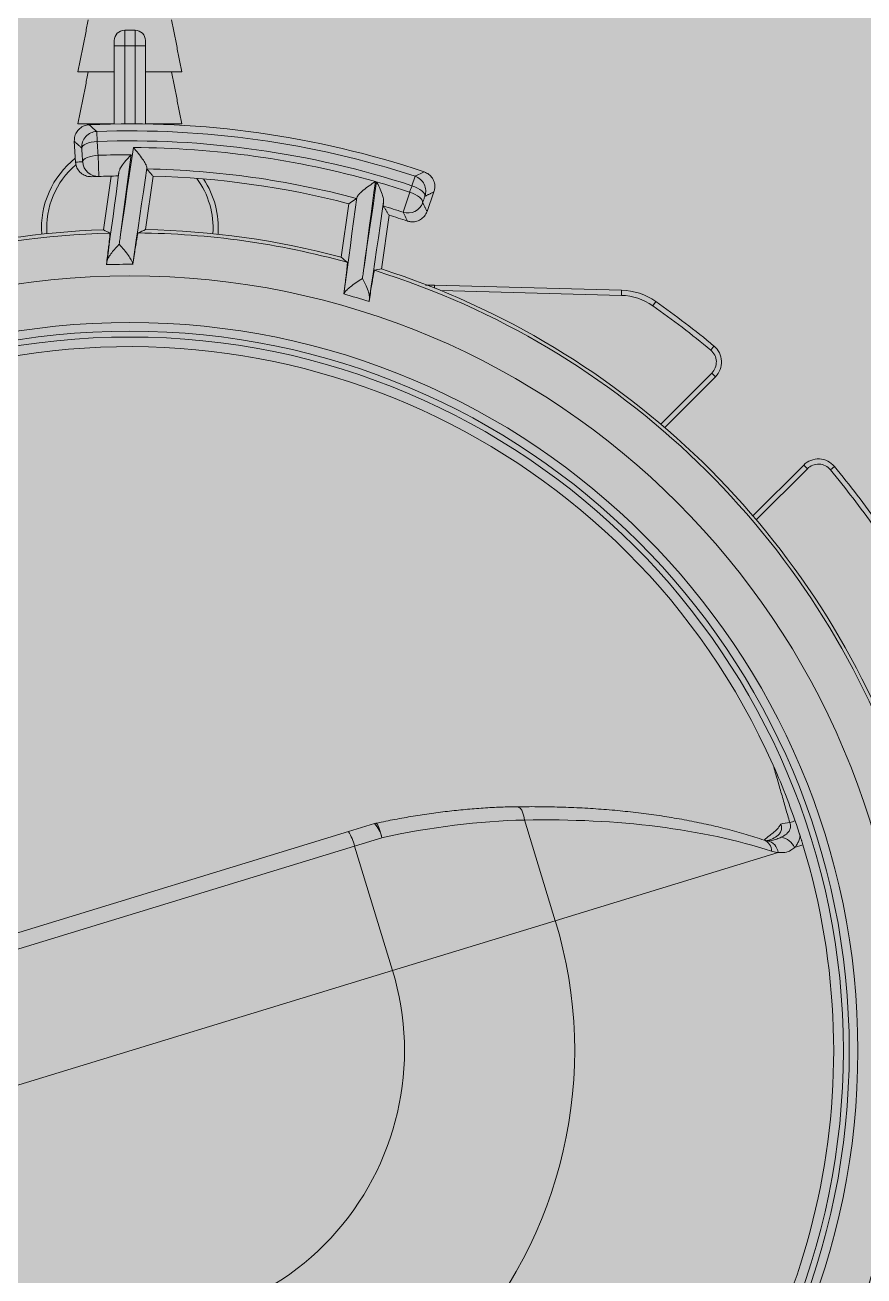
# Model space of a CAD drawing. Header units: millimetres. Extents: x -225363 to 347188, y -782467 to 813415.
# Drawn here: x 28168.6 to 28253.3, y 12948.7 to 13075 of the extents above; entities that cross this region are included whole.
import ezdxf

# ---------------------------------------------------------------- set-up
doc = ezdxf.new("R2010")
doc.units = ezdxf.units.MM
doc.layers.add('Xref SCN', color=8, linetype='Continuous', lineweight=0)
pattern_1 = [(197, (-1424125.8, -442865.07), (-126.479246, -237.872866), [95.25, -285.75]), (287, (-1424185.26, -442833.45), (237.872866, -126.479246), [95.25, -285.75])]

# ---------------------------------------------------------------- blocks, each defined once
blk = doc.blocks.new('Xref SCN')
at = {"layer": 'Xref SCN', "ltscale": 3}
h = blk.add_hatch(dxfattribs=at)
h.set_pattern_fill('CROSS', color=256, scale=30, angle=197)
h.set_pattern_definition(pattern_1)
edge = h.paths.add_edge_path()
edge.add_arc((2267.43, -6082.96), 1150, 110.6378, 180.38556)
edge.add_line((1117.46, -6090.69), (1124.35, -7115.46))
edge.add_arc((2274.33, -7107.72), 1150, 180.38556, 270.38556)
edge.add_line((2282.07, -8257.69), (21549.9, -8127.55))
edge.add_arc((21542.16, -6977.57), 1150, 270.38535, 360.44018)
edge.add_line((22692.14, -6968.74), (22692.17, -2095.91))
edge.add_arc((21542.2, -2104.75), 1150, 0.44039, 90.38556)
edge.add_line((21534.46, -954.77), (6081.87, -1059.02))
edge.add_arc((6089.61, -2209), 1150, 90.38541, 160.13317)
edge.add_arc((-23.55, -0.08), 5350, 290.6378, 340.13331, ccw=False)
edge = h.paths.add_edge_path()
edge.add_arc((21542.2, 18280.17), 1150, 0.44034, 104.36987, ccw=False)
edge.add_line((22692.17, 18289.01), (22692.17, 2403.99))
edge.add_arc((21542.2, 2395.15), 1150, -89.61444, 0.44034, ccw=False)
edge.add_line((21549.94, 1245.18), (6067.06, 1140.93))
edge.add_arc((6059.32, 2290.9), 1150, 200.63777, 270.38553, ccw=False)
edge.add_arc((-23.55, -0.08), 5350, 20.6378, 28.59529)
edge.add_arc((5234.3, 2862.4), 636.56, 160.1438, 208.30764, ccw=False)
edge.add_arc((7788.19, 2340.32), 3237.89, 44.33072, 166.81967, ccw=False)
edge.add_arc((13743.19, 8157.79), 5087.07, 224.33072, 255.06492)
edge.add_arc((13751.05, 8258.78), 5186.7, 255.26847, 275.82448)
edge.add_arc((13743.19, 8157.79), 5087.07, 276.02803, 352.80401)
edge.add_arc((13366.13, 8136.44), 5458.92, 353.52217, 372.96168)
edge.add_arc((13743.19, 8157.79), 5087.07, 13.67983, 75.72665)
edge.add_arc((16202.13, 17226.12), 4310.08, 184.54285, 253.76877, ccw=False)
edge.add_arc((12055.19, 16895.67), 150, 104.4177, 184.1801, ccw=False)
edge.add_line((12017.84, 17040.95), (21256.8, 19394.19))
h = blk.add_hatch(dxfattribs=at)
h.set_pattern_fill('CROSS', color=256, scale=30, angle=197)
h.set_pattern_definition(pattern_1)
edge = h.paths.add_edge_path()
edge.add_line((10158.25, 16567.29), (1851.34, 14451.44))
edge.add_arc((2136.75, 13337.42), 1150, 104.36987, 180.38556)
edge.add_line((986.77, 13329.68), (1035.39, 6105.34))
edge.add_arc((2185.36, 6113.08), 1150, 180.38556, 250.13331)
edge.add_arc((-23.55, -0.08), 5350, 54.44102, 70.13331, ccw=False)
edge.add_arc((3168.42, 4685.79), 343.18, 256.3943, 333.3422)
edge.add_arc((7788.19, 2340.32), 4837.89, 44.33072, 153.06453, ccw=False)
edge.add_arc((13743.19, 8157.79), 3487.07, 224.33072, 435.87878)
edge.add_arc((16212.73, 17236.67), 5922.69, 187.715863, 254.13812, ccw=False)
edge.add_arc((10541.85, 16468.34), 200, 187.6327, 187.7159, ccw=False)
edge.add_arc((10194.95, 16421.85), 150, 7.6327, 104.1621)
edge = h.paths.add_edge_path()
edge.add_arc((-13757.86, 9268.23), 1150, 104.35993, 180.44034)
edge.add_line((-14907.83, 9259.39), (-14907.83, 2149.03))
edge.add_arc((-13757.86, 2157.87), 1150, 180.44034, 270.38556)
edge.add_line((-13750.13, 1007.9), (-6128.96, 1058.86))
edge.add_arc((-6136.7, 2208.82), 1149.99, 270.38591, 340.13367)
edge.add_arc((-23.55, -0.08), 5350, 110.63781, 160.13331, ccw=False)
edge.add_arc((-2314.54, 6082.8), 1150, 290.6378, 360.38556)
edge.add_line((-1164.56, 6090.54), (-1205.64, 12195.07))
edge.add_arc((-2355.62, 12187.33), 1150, 0.38556, 104.35993)
edge.add_line((-2640.83, 13301.4), (-14043.08, 10382.3))
edge = h.paths.add_edge_path()
edge.add_line((-13750.1, -8364.83), (-2217.81, -8287.97))
edge.add_arc((-2225.56, -7138.01), 1149.99, 270.3861, 360.3861)
edge.add_line((-1075.6, -7130.26), (-1082.49, -6105.5))
edge.add_arc((-2232.47, -6113.24), 1150, 0.38556, 70.13331)
edge.add_arc((-23.55, -0.08), 5350, 200.6378, 250.13331, ccw=False)
edge.add_arc((-6106.43, -2291.06), 1150, 20.6378, 90.38556)
edge.add_line((-6114.17, -1141.09), (-13765.59, -1192.05))
edge.add_arc((-13757.84, -2342.01), 1149.99, 90.38614, 180.44099)
edge.add_line((-14907.8, -2350.87), (-14907.83, -7223.7))
edge.add_arc((-13757.86, -7214.86), 1150, 180.44039, 270.38556)
edge.add_arc((-13747.77, -8714.82), 349.99, 90.3818, 90.3856, ccw=False)
blk = doc.blocks.new('23')
at = {"color": 8, "linetype": 'Continuous', "lineweight": 15}
for p, q in [((2951300.78, 1774263.54), (2951277.62, 1774339.3)), ((2951279.84, 1774339.73), (2951302.86, 1774264.43)), ((2951282.85, 1774258.06), (2951259.69, 1774333.81)), ((2951402.4, 1774303.96), (2951399.41, 1774303.77)), ((2951404.92, 1774298.19), (2951404.92, 1774303.44)), ((2951412.42, 1774298.19), (2951412.42, 1774303.44)), ((2951389.63, 1774299.75), (2951397.39, 1774298.66)), ((2951400.39, 1774300.53), (2951397.34, 1774300.42)), ((2951403.81, 1774300.72), (2951402.38, 1774300.67)), ((2951404.9, 1774298.19), (2951416.17, 1774298.19)), ((2951416.17, 1774298.19), (2951416.92, 1774298.19)), ((2951416.17, 1774298.19), (2951416.17, 1774296.69)), ((2951416.17, 1774296.69), (2951404.91, 1774296.69)), ((2951418.42, 1774296.69), (2951416.17, 1774296.69)), ((2951416.17, 1774295.19), (2951416.17, 1774296.69)), ((2951418.42, 1774296.69), (2951418.42, 1774295.19)), ((2951404.91, 1774295.19), (2951416.17, 1774295.19)), ((2951416.17, 1774295.19), (2951416.17, 1774293.69)), ((2951416.17, 1774295.19), (2951418.42, 1774295.19)), ((2951397.37, 1774292.6), (2951389.67, 1774293.69)), ((2951416.17, 1774293.69), (2951404.9, 1774293.69)), ((2951404.92, 1774288.44), (2951404.92, 1774293.69)), ((2951412.42, 1774288.44), (2951412.42, 1774293.69)), ((2951416.92, 1774293.69), (2951416.17, 1774293.69)), ((2951393.41, 1774264.38), (2951385.7, 1774265.46)), ((2951300.78, 1774263.54), (2951282.85, 1774258.06)), ((2951301.97, 1774259.62), (2951300.78, 1774263.54)), ((2951302.86, 1774264.43), (2951304.01, 1774260.65)), ((2951282.85, 1774258.06), (2951290.02, 1774234.58)), ((2951383.99, 1774259.65), (2951391.75, 1774258.56)), ((2951392.18, 1774256.53), (2951395.09, 1774255.58)), ((2951396, 1774255.25), (2951397.36, 1774254.81)), ((2951392.28, 1774253.08), (2951395.11, 1774252.08)), ((2951380.18, 1774225.05), (2951380.87, 1774251.08)), ((2951381.64, 1774252.01), (2951380.93, 1774225.03)), ((2951381.64, 1774252.01), (2951381.25, 1774252.02)), ((2951304.54, 1774239.02), (2951290.02, 1774234.58)), ((2951290.02, 1774234.58), (2951299.85, 1774202.45)), ((2951380.93, 1774225.03), (2951380.18, 1774225.05)), ((2951379.3, 1774220.1), (2951378.69, 1774220.53)), ((2951368.45, 1774211.48), (2951361.13, 1774218.8)), ((2951361.61, 1774219.38), (2951368.98, 1774212.01)), ((2951368.45, 1774211.48), (2951368.98, 1774212.01)), ((2951372.88, 1774211.69), (2951372.3, 1774212.17)), ((2951355.19, 1774198.22), (2951347.83, 1774205.59)), ((2951348.4, 1774206.08), (2951355.72, 1774198.75)), ((2951300.57, 1774200.07), (2951300.94, 1774198.86)), ((2951355.72, 1774198.75), (2951355.19, 1774198.22)), ((2951355.52, 1774194.32), (2951355.04, 1774194.9))]:
    blk.add_line(p, q, dxfattribs=at)
at = {"color": 8, "linetype": 'Continuous', "lineweight": 15, "flags": 128}
for points in [[(2951399.45, 1774302.75), (2951399.7, 1774302.76), (2951399.94, 1774302.78), (2951400.19, 1774302.8), (2951400.44, 1774302.81), (2951400.69, 1774302.83), (2951400.93, 1774302.85), (2951401.18, 1774302.86), (2951401.43, 1774302.88)], [(2951399.45, 1774302.75), (2951399.61, 1774302.71), (2951399.76, 1774302.58), (2951399.92, 1774302.38), (2951400.05, 1774302.1), (2951400.17, 1774301.77), (2951400.27, 1774301.38), (2951400.34, 1774300.97), (2951400.39, 1774300.53)], [(2951402.38, 1774300.67), (2951402.34, 1774301.1), (2951402.27, 1774301.52), (2951402.17, 1774301.9), (2951402.04, 1774302.24), (2951401.9, 1774302.51), (2951401.75, 1774302.72), (2951401.59, 1774302.84), (2951401.43, 1774302.88)], [(2951402.38, 1774300.67), (2951402.13, 1774300.65), (2951401.88, 1774300.63), (2951401.63, 1774300.61), (2951401.39, 1774300.6), (2951401.14, 1774300.58), (2951400.89, 1774300.56), (2951400.64, 1774300.55), (2951400.39, 1774300.53)], [(2951385.1, 1774299.24), (2951386.72, 1774299.02), (2951388.34, 1774298.81), (2951389.96, 1774298.59), (2951391.58, 1774298.37), (2951393.19, 1774298.16), (2951394.8, 1774297.94), (2951396.41, 1774297.72), (2951398.01, 1774297.51)], [(2951400.47, 1774295.74), (2951399.04, 1774295.93), (2951397.61, 1774296.12), (2951396.17, 1774296.31), (2951394.73, 1774296.51), (2951393.29, 1774296.7), (2951391.85, 1774296.89), (2951390.41, 1774297.09), (2951388.96, 1774297.28)], [(2951388.96, 1774297.28), (2951390.54, 1774297.05), (2951392.11, 1774296.82), (2951393.68, 1774296.59), (2951395.25, 1774296.36), (2951396.82, 1774296.13), (2951398.38, 1774295.9), (2951399.94, 1774295.67), (2951401.5, 1774295.44)], [(2951398.54, 1774293.48), (2951396.82, 1774293.74), (2951395.1, 1774293.99), (2951393.37, 1774294.24), (2951391.64, 1774294.5), (2951389.91, 1774294.75), (2951388.17, 1774295.01), (2951386.44, 1774295.26), (2951384.7, 1774295.52)], [(2951380.42, 1774265.08), (2951382.16, 1774264.84), (2951383.9, 1774264.61), (2951385.64, 1774264.37), (2951387.38, 1774264.14), (2951389.11, 1774263.91), (2951390.84, 1774263.68), (2951392.56, 1774263.44), (2951394.28, 1774263.21)], [(2951384.03, 1774262.2), (2951385.61, 1774261.97), (2951387.18, 1774261.74), (2951388.74, 1774261.51), (2951390.31, 1774261.28), (2951391.87, 1774261.05), (2951393.43, 1774260.82), (2951394.99, 1774260.59), (2951396.54, 1774260.37)], [(2951396.59, 1774260.52), (2951395.03, 1774260.73), (2951393.47, 1774260.94), (2951391.9, 1774261.15), (2951390.33, 1774261.36), (2951388.76, 1774261.57), (2951387.19, 1774261.78), (2951385.61, 1774261.99), (2951384.03, 1774262.2)], [(2951301.97, 1774259.62), (2951302.52, 1774259.75), (2951303.02, 1774259.9), (2951303.45, 1774260.05), (2951303.78, 1774260.2), (2951303.99, 1774260.34), (2951304.06, 1774260.45), (2951304.06, 1774260.47)], [(2951393.69, 1774259.34), (2951391.97, 1774259.59), (2951390.23, 1774259.85), (2951388.5, 1774260.1), (2951386.76, 1774260.36), (2951385.02, 1774260.61), (2951383.28, 1774260.87), (2951381.53, 1774261.13), (2951379.78, 1774261.38)], [(2951395.09, 1774255.58), (2951394.93, 1774255.18), (2951394.74, 1774254.79), (2951394.54, 1774254.45), (2951394.33, 1774254.16), (2951394.12, 1774253.94), (2951393.92, 1774253.78), (2951393.73, 1774253.71), (2951393.57, 1774253.71)], [(2951394.47, 1774253.38), (2951394.64, 1774253.38), (2951394.83, 1774253.45), (2951395.03, 1774253.61), (2951395.24, 1774253.83), (2951395.45, 1774254.12), (2951395.65, 1774254.46), (2951395.84, 1774254.84), (2951396, 1774255.25)], [(2951395.09, 1774255.58), (2951395.2, 1774255.54), (2951395.32, 1774255.5), (2951395.43, 1774255.46), (2951395.54, 1774255.42), (2951395.66, 1774255.38), (2951395.77, 1774255.33), (2951395.89, 1774255.29), (2951396, 1774255.25)], [(2951394.47, 1774253.38), (2951394.36, 1774253.43), (2951394.25, 1774253.47), (2951394.13, 1774253.51), (2951394.02, 1774253.55), (2951393.91, 1774253.59), (2951393.79, 1774253.63), (2951393.68, 1774253.67), (2951393.57, 1774253.71)], [(2951304.54, 1774239.02), (2951305.07, 1774239.1), (2951305.54, 1774239.24), (2951305.94, 1774239.43), (2951306.23, 1774239.67), (2951306.41, 1774239.93), (2951306.45, 1774240.16)]]:
    blk.add_lwpolyline(points, dxfattribs=at)
at = {"color": 8, "linetype": 'Continuous', "lineweight": 15}
for radius in [111.73, 105, 103.76, 102.91]:
    blk.add_circle((2951271.27, 1774295.94), radius, dxfattribs=at)
for centre, radius, start, end in [((2951271.27, 1774295.94), 101.51, 293.9292, 100.0708), ((2951271.27, 1774295.94), 101.51, 107, 287), ((2951271.27, 1774295.94), 117.93, 1.4027, 54.5973), ((2951271.27, 1774295.94), 118.43, 1.8456, 54.1544), ((2951271.27, 1774295.94), 64.16, 107, 287), ((2951271.27, 1774295.94), 39.61, 107, 287), ((2951389.92, 1774295.94), 12.75, 38.1186, 94.0921), ((2951389.92, 1774295.94), 12, 40.6066, 93.9738), ((2951271.13, 1774298.18), 128.4, 2.0371, 2.4961), ((2951271.27, 1774295.94), 126.15, 2.0371, 2.4958), ((2951399.58, 1774300.5), 2.25, 93.4953, 182.0329), ((2951271.27, 1774295.94), 133.65, 341.481, 2.519), ((2951401.57, 1774300.64), 2.25, 2.0864, 93.4789), ((2951271.27, 1774295.94), 131.2, 341.9347, 2.0653), ((2951271.27, 1774295.94), 126.15, 0.7647, 2.0371), ((2951271.27, 1774295.94), 132.64, 341.9347, 2.0653), ((2951271.27, 1774295.94), 129.2, 359.9113, 2.0371), ((2951271.27, 1774295.94), 113.4, 359.7887, 1.713), ((2951416.92, 1774296.69), 1.5, 0, 90), ((2951271.27, 1774295.94), 117.93, 344.5786, 359.4214), ((2951271.27, 1774295.94), 130.23, 344.2194, 359.7806), ((2951416.92, 1774295.19), 1.5, 270, 0), ((2951271.27, 1774295.94), 118.42, 345.0889, 358.9111), ((2951271.27, 1774295.94), 126.15, 345.514, 358.486), ((2951271.27, 1774295.94), 127.17, 345.1029, 358.8971), ((2951389.92, 1774295.94), 12.75, 265.9079, 303.5798), ((2951389.92, 1774295.94), 12.75, 265.9079, 303.5798), ((2951389.92, 1774295.94), 12, 266.0262, 306.4545), ((2951271.27, 1774295.94), 113.4, 342.287, 344.2113), ((2951299.69, 1774268.99), 5.55, 281.2501, 304.7607), ((2951301.46, 1774263.16), 3.58, 278.2261, 315.4599), ((2951301.86, 1774260), 2.25, 12.1051, 17), ((2951271.27, 1774295.94), 117.93, 289.4027, 342.5973), ((2951271.27, 1774295.94), 130.23, 341.9483, 344.1484), ((2951271.27, 1774295.94), 118.43, 289.4398, 342.1544), ((2951271.27, 1774295.94), 126.15, 341.5039, 342.7627), ((2951271.27, 1774295.94), 127.17, 341.9483, 343.3034), ((2951394.32, 1774255.83), 2.25, 161.9681, 250.4802), ((2951395.22, 1774255.51), 2.25, 250.5211, 341.9136), ((2951271.27, 1774295.94), 117.93, 217.4027, 270.5973), ((2951371.94, 1774225.27), 8.25, 324.9316, 358.5), ((2951371.94, 1774225.27), 9, 324.9316, 358.5), ((2951271.27, 1774295.94), 118.43, 217.8456, 270.5612), ((2951271.27, 1774295.94), 131.25, 320.3376, 324.9316), ((2951271.27, 1774295.94), 132, 320.3376, 324.9316), ((2951370.57, 1774213.6), 3, 225, 320.3376), ((2951370.57, 1774213.6), 2.25, 225, 320.3376), ((2951299.67, 1774204.34), 1.9, 275.4789, 349.4625), ((2951300.06, 1774205.08), 1.7, 269.607, 337.9971), ((2951299.47, 1774202.45), 2.62, 294.9171, 349.613), ((2951271.27, 1774295.94), 101.51, 287.9897, 293.9292), ((2950644.46, 1774096.46), 667.9, 8.98404, 9.09886), ((2951187.5, 1774166.4), 121.63, 16.0286, 16.4087), ((2951353.6, 1774196.63), 3, 309.6624, 45), ((2951353.6, 1774196.63), 2.25, 309.6624, 45), ((2951271.27, 1774295.94), 131.25, 305.0684, 309.6624), ((2951271.27, 1774295.94), 132, 305.0684, 309.6624)]:
    blk.add_arc(centre, radius, start, end, dxfattribs=at)
for centre, major_axis, ratio, start_param, end_param in [((2951281.31, 1774367.43), (20.1, 142.99), 0.866047, 4.337115, 4.344421), ((2951259.62, 1774213.06), (23.3, 165.76), 0.866047, 5.337383, 5.344642), ((2951282.91, 1774378.81), (23.3, 165.76), 0.866047, 4.080136, 4.087395), ((2951261.22, 1774224.45), (20.1, 142.99), 0.866047, 5.080357, 5.087663), ((2951272.49, 1774261.5), (-17.54, 57.38), 0.467882, 4.172118, 4.538004), ((2951247.78, 1774278.15), (-30.7, 100.41), 0.475694, 3.73958, 4.172118)]:
    blk.add_ellipse(centre, major_axis=major_axis, ratio=ratio, start_param=start_param, end_param=end_param, dxfattribs=at)
for points, knots in [([(2951397.3, 1774301.43), (2951397.31, 1774301.68), (2951397.34, 1774302.19), (2951397.7, 1774302.88), (2951398.24, 1774303.42), (2951398.85, 1774303.71), (2951399.25, 1774303.76), (2951399.41, 1774303.77)], [0, 0, 0, 0, 0.217154, 0.434309, 0.651448, 0.868556, 1, 1, 1, 1]), ([(2951402.4, 1774303.96), (2951402.66, 1774303.95), (2951403.16, 1774303.93), (2951403.86, 1774303.58), (2951404.4, 1774303.05), (2951404.72, 1774302.42), (2951404.77, 1774301.99), (2951404.79, 1774301.81)], [0, 0, 0, 0, 0.212401, 0.424803, 0.637169, 0.849518, 1, 1, 1, 1]), ([(2951404.79, 1774301.81), (2951404.76, 1774301.78), (2951404.64, 1774301.64), (2951404.31, 1774301.28), (2951404.01, 1774300.94), (2951403.81, 1774300.72)], [0, 0, 0, 0, 0.077365, 0.386827, 1, 1, 1, 1]), ([(2951384.61, 1774299.33), (2951384.7, 1774299.31), (2951384.81, 1774299.29), (2951385.04, 1774299.25), (2951385.1, 1774299.24)], [0, 0, 0, 0, 0.7163097, 1, 1, 1, 1]), ([(2951384.61, 1774299.33), (2951385.04, 1774299.27), (2951385.89, 1774299.16), (2951386.97, 1774299.03), (2951387.88, 1774298.92), (2951388.56, 1774298.85), (2951389, 1774298.81), (2951389.15, 1774298.81), (2951389.16, 1774298.82), (2951389.16, 1774298.82)], [0, 0, 0, 0, 0.1593881, 0.3233529, 0.4827564, 0.6468658, 0.8048104, 0.9673994, 1, 1, 1, 1]), ([(2951387.55, 1774297.48), (2951387.21, 1774297.81), (2951386.66, 1774298.33), (2951385.9, 1774298.89), (2951385.41, 1774299.16), (2951385.19, 1774299.22), (2951385.1, 1774299.24)], [0, 0, 0, 0, 0.437031, 0.694538, 0.883317, 1, 1, 1, 1]), ([(2951398.01, 1774297.51), (2951397.92, 1774297.52), (2951397.68, 1774297.56), (2951397.45, 1774297.6), (2951397.42, 1774297.62), (2951397.4, 1774297.62)], [0, 0, 0, 0, 0.239337, 0.690813, 1, 1, 1, 1]), ([(2951384.7, 1774295.52), (2951384.77, 1774295.53), (2951384.92, 1774295.55), (2951385.36, 1774295.77), (2951385.98, 1774296.17), (2951386.77, 1774296.77), (2951387.29, 1774297.24), (2951387.55, 1774297.48)], [0, 0, 0, 0, 0.147538, 0.294572, 0.489584, 0.743705, 1, 1, 1, 1]), ([(2951388.96, 1774297.28), (2951388.77, 1774297.31), (2951388.31, 1774297.37), (2951387.84, 1774297.44), (2951387.55, 1774297.48)], [0, 0, 0, 0, 0.39905, 1, 1, 1, 1]), ([(2951398.01, 1774297.51), (2951398.14, 1774297.47), (2951398.45, 1774297.38), (2951399.09, 1774296.97), (2951399.79, 1774296.4), (2951400.26, 1774295.95), (2951400.47, 1774295.74), (2951400.47, 1774295.74)], [0, 0, 0, 0, 0.170081, 0.392299, 0.721342, 0.996397, 1, 1, 1, 1]), ([(2951389.19, 1774294.75), (2951389.17, 1774294.76), (2951389.11, 1774294.78), (2951388.71, 1774294.87), (2951388.08, 1774294.98), (2951387.24, 1774295.12), (2951386.19, 1774295.29), (2951385.3, 1774295.42), (2951384.76, 1774295.5), (2951384.66, 1774295.52)], [0, 0, 0, 0, 0.158148, 0.320902, 0.479044, 0.641731, 0.800649, 0.964099, 1, 1, 1, 1]), ([(2951401.5, 1774295.44), (2951401.49, 1774295.44), (2951401.24, 1774295.2), (2951400.69, 1774294.72), (2951399.89, 1774294.12), (2951399.25, 1774293.73), (2951398.79, 1774293.51), (2951398.62, 1774293.49), (2951398.54, 1774293.48)], [0, 0, 0, 0, 0.002787, 0.26141, 0.515351, 0.708934, 0.854212, 1, 1, 1, 1]), ([(2951384.95, 1774264.58), (2951384.92, 1774264.57), (2951384.86, 1774264.56), (2951384.45, 1774264.6), (2951383.83, 1774264.66), (2951382.97, 1774264.76), (2951381.86, 1774264.89), (2951380.91, 1774265.02), (2951380.39, 1774265.08)], [0, 0, 0, 0, 0.160546, 0.318185, 0.480358, 0.638713, 0.801591, 1, 1, 1, 1]), ([(2951382.62, 1774262.4), (2951382.44, 1774262.7), (2951382.06, 1774263.3), (2951381.47, 1774264.09), (2951380.99, 1774264.65), (2951380.63, 1774264.99), (2951380.49, 1774265.05), (2951380.42, 1774265.08)], [0, 0, 0, 0, 0.256295, 0.510416, 0.705428, 0.852462, 1, 1, 1, 1]), ([(2951379.78, 1774261.38), (2951379.91, 1774261.38), (2951380.22, 1774261.39), (2951380.95, 1774261.6), (2951381.78, 1774261.96), (2951382.36, 1774262.26), (2951382.62, 1774262.4)], [0, 0, 0, 0, 0.169285, 0.391747, 0.72416, 1, 1, 1, 1]), ([(2951382.62, 1774262.4), (2951382.91, 1774262.36), (2951383.38, 1774262.3), (2951383.84, 1774262.23), (2951384.03, 1774262.2)], [0, 0, 0, 0, 0.60095, 1, 1, 1, 1]), ([(2951394.28, 1774263.21), (2951394.36, 1774263.18), (2951394.52, 1774263.12), (2951394.9, 1774262.78), (2951395.41, 1774262.23), (2951396.01, 1774261.43), (2951396.4, 1774260.83), (2951396.59, 1774260.52), (2951396.59, 1774260.52)], [0, 0, 0, 0, 0.145788, 0.291066, 0.484649, 0.73859, 0.997213, 1, 1, 1, 1]), ([(2951306.45, 1774240.16), (2951306.44, 1774240.6), (2951306.42, 1774241.86), (2951306.33, 1774244), (2951306.15, 1774246.57), (2951305.9, 1774249.16), (2951305.59, 1774251.78), (2951305.2, 1774254.41), (2951304.75, 1774257.05), (2951304.36, 1774259.07), (2951304.11, 1774260.21), (2951304.06, 1774260.47)], [0, 0, 0, 0, 0.068816, 0.198969, 0.328232, 0.456661, 0.584329, 0.711317, 0.837709, 0.963595, 1, 1, 1, 1]), ([(2951379.78, 1774261.38), (2951379.69, 1774261.39), (2951379.47, 1774261.42), (2951379.36, 1774261.43), (2951379.29, 1774261.44)], [0, 0, 0, 0, 0.390858, 1, 1, 1, 1]), ([(2951379.29, 1774261.44), (2951379.69, 1774261.37), (2951380.52, 1774261.25), (2951381.6, 1774261.08), (2951382.51, 1774260.93), (2951383.2, 1774260.81), (2951383.69, 1774260.71), (2951383.76, 1774260.68), (2951383.8, 1774260.67)], [0, 0, 0, 0, 0.1536, 0.314836, 0.480882, 0.639818, 0.803461, 1, 1, 1, 1]), ([(2951396.54, 1774260.37), (2951396.54, 1774260.36), (2951396.29, 1774260.22), (2951395.71, 1774259.91), (2951394.88, 1774259.56), (2951394.16, 1774259.34), (2951393.83, 1774259.34), (2951393.69, 1774259.34)], [0, 0, 0, 0, 0.003605, 0.278653, 0.607551, 0.829815, 1, 1, 1, 1]), ([(2951393.08, 1774259.4), (2951393.11, 1774259.4), (2951393.17, 1774259.4), (2951393.46, 1774259.37), (2951393.66, 1774259.34), (2951393.69, 1774259.34)], [0, 0, 0, 0, 0.453983, 0.907851, 1, 1, 1, 1]), ([(2951390.9, 1774255.92), (2951390.93, 1774255.93), (2951391.1, 1774256.01), (2951391.52, 1774256.22), (2951391.92, 1774256.4), (2951392.18, 1774256.53)], [0, 0, 0, 0, 0.0768728, 0.3843639, 1, 1, 1, 1]), ([(2951392.28, 1774253.08), (2951392.05, 1774253.19), (2951391.59, 1774253.41), (2951391.09, 1774254), (2951390.8, 1774254.71), (2951390.75, 1774255.38), (2951390.86, 1774255.77), (2951390.9, 1774255.92)], [0, 0, 0, 0, 0.217128, 0.434257, 0.651351, 0.86843, 1, 1, 1, 1]), ([(2951397.36, 1774254.81), (2951397.38, 1774254.77), (2951397.46, 1774254.6), (2951397.67, 1774254.16), (2951397.87, 1774253.76), (2951397.99, 1774253.49)], [0, 0, 0, 0, 0.077365, 0.386827, 1, 1, 1, 1]), ([(2951397.99, 1774253.49), (2951397.89, 1774253.26), (2951397.68, 1774252.79), (2951397.1, 1774252.28), (2951396.4, 1774251.97), (2951395.7, 1774251.92), (2951395.28, 1774252.03), (2951395.11, 1774252.08)], [0, 0, 0, 0, 0.212401, 0.424803, 0.637169, 0.849518, 1, 1, 1, 1]), ([(2951301.64, 1774204.44), (2951301.78, 1774204.89), (2951302.2, 1774206.17), (2951302.85, 1774208.37), (2951303.54, 1774211.06), (2951304.16, 1774213.83), (2951304.71, 1774216.67), (2951305.18, 1774219.59), (2951305.58, 1774222.57), (2951305.91, 1774225.61), (2951306.16, 1774228.72), (2951306.34, 1774231.87), (2951306.44, 1774235.08), (2951306.47, 1774237.85), (2951306.45, 1774239.55), (2951306.45, 1774240.16)], [0, 0, 0, 0, 0.044979, 0.130191, 0.21495, 0.29924, 0.383047, 0.466364, 0.549187, 0.631515, 0.713352, 0.794706, 0.875585, 0.956003, 1, 1, 1, 1]), ([(2951301.54, 1774203.69), (2951301.53, 1774203.71), (2951301.52, 1774203.77), (2951301.53, 1774203.91), (2951301.54, 1774204)], [0, 0, 0, 0, 0.346095, 1, 1, 1, 1]), ([(2951301.54, 1774204), (2951301.54, 1774204), (2951301.54, 1774204.1), (2951301.56, 1774204.25), (2951301.64, 1774204.43), (2951301.64, 1774204.45)], [0, 0, 0, 0, 0.0462468, 0.8910234, 1, 1, 1, 1]), ([(2951303.96, 1774202.08), (2951303.86, 1774202.04), (2951303.66, 1774201.95), (2951303.32, 1774201.92), (2951302.92, 1774202), (2951302.39, 1774202.35), (2951301.89, 1774203.03), (2951301.68, 1774203.68), (2951301.56, 1774204.01)], [0, 0, 0, 0, 0.074757, 0.14968, 0.241753, 0.388644, 0.683843, 1, 1, 1, 1]), ([(2951301.65, 1774204.47), (2951301.87, 1774204.2), (2951302.26, 1774203.72), (2951302.8, 1774203.01), (2951303.26, 1774202.51), (2951303.66, 1774202.24), (2951303.86, 1774202.13), (2951303.94, 1774202.09), (2951303.96, 1774202.08), (2951303.96, 1774202.08)], [0, 0, 0, 0, 0.313393, 0.55326, 0.794725, 0.920728, 0.978488, 0.996558, 1, 1, 1, 1]), ([(2951300.57, 1774200.07), (2951300.43, 1774200.24), (2951300.08, 1774200.65), (2951299.81, 1774201.45), (2951299.84, 1774202.11), (2951299.85, 1774202.45)], [0, 0, 0, 0, 0.2565269, 0.622329, 1, 1, 1, 1]), ([(2951299.85, 1774202.45), (2951299.85, 1774202.51), (2951299.89, 1774202.81), (2951299.98, 1774203.13), (2951300.05, 1774203.38)], [0, 0, 0, 0, 0.201608, 1, 1, 1, 1]), ([(2951301.54, 1774203.69), (2951301.54, 1774203.68), (2951301.57, 1774203.31), (2951301.73, 1774202.73), (2951301.96, 1774202.19), (2951302.05, 1774201.98)], [0, 0, 0, 0, 0.012409, 0.608523, 1, 1, 1, 1]), ([(2951302.05, 1774201.98), (2951302.11, 1774201.85), (2951302.31, 1774201.46), (2951302.7, 1774201), (2951303.22, 1774200.7), (2951303.59, 1774200.64), (2951303.88, 1774200.66), (2951304.06, 1774200.72), (2951304.17, 1774200.76)], [0, 0, 0, 0, 0.176685, 0.523046, 0.719747, 0.830968, 0.891404, 1, 1, 1, 1]), ([(2951302.26, 1774199.27), (2951302.15, 1774199.29), (2951301.84, 1774199.35), (2951301.38, 1774199.51), (2951300.92, 1774199.76), (2951300.69, 1774199.97), (2951300.57, 1774200.07)], [0, 0, 0, 0, 0.140524, 0.428882, 0.725282, 1, 1, 1, 1])]:
    blk.add_open_spline(points, degree=3, knots=knots, dxfattribs=at)
for points in [[(2951401.43, 1774302.88), (2951402.4, 1774303.96)], [(2951412.42, 1774301.94), (2951404.92, 1774303.44)], [(2951419.92, 1774301.94), (2951412.42, 1774303.44)], [(2951404.92, 1774301.94), (2951404.77, 1774301.94)], [(2951384.7, 1774295.52), (2951384.66, 1774295.52)], [(2951398.41, 1774293.49), (2951397.37, 1774292.6)], [(2951398.41, 1774293.49), (2951398.54, 1774293.48)], [(2951404.78, 1774289.94), (2951404.92, 1774289.94)], [(2951404.92, 1774288.44), (2951412.42, 1774289.94)], [(2951412.42, 1774288.44), (2951419.92, 1774289.94)], [(2951380.39, 1774265.08), (2951380.42, 1774265.08)], [(2951394.16, 1774263.24), (2951393.41, 1774264.38)], [(2951394.28, 1774263.21), (2951394.16, 1774263.24)], [(2951393.08, 1774259.4), (2951391.75, 1774258.56)], [(2951381.67, 1774253.3), (2951381.64, 1774252.01)], [(2951393.57, 1774253.71), (2951392.28, 1774253.08)], [(2951395.11, 1774252.08), (2951394.47, 1774253.38)], [(2951304.17, 1774200.76), (2951312.44, 1774203.15)], [(2951300.94, 1774198.86), (2951302.26, 1774199.27)], [(2951302.62, 1774199.39), (2951302.26, 1774199.27)]]:
    blk.add_open_spline(points, degree=1, dxfattribs=at)
blk = doc.blocks.new('PMBCB')
h = blk.add_hatch()
h.set_pattern_fill('BTCT2', color=8, scale=30, pattern_type=2)
h.set_pattern_definition([(50, (-27194.2, -11189.96), (215.17805, -18.8256), [22.5, -247.5]), (355, (-27194.2, -11189.96), (-41.6254, 225.6576), [18, -198]), (100.4514, (-27176.26, -11191.53), (173.5528, 206.8319), [19.122, -210.3426]), (46.1842, (-27194.2, -11129.96), (320.1723, -49.6557), [33.75, -371.25]), (96.6356, (-27167.5, -11134.1), (280.3988, 292.2354), [28.683, -315.514]), (351.1842, (-27194.2, -11129.96), (280.3986, 292.2356), [27, -297]), (21, (-27164.2, -11144.96), (179.0721, -120.7857), [22.5, -247.5]), (326, (-27164.2, -11144.96), (72.9946, 217.545), [18, -198]), (71.4514, (-27149.27, -11155.03), (252.0668, 96.7591), [19.122, -210.3426]), (37.5, (-27194.194, -11189.96), (3.64796, 99.86816), [0, -195.6, 0, -201, 0, -198.75]), (7.5, (-27194.19, -11189.96), (78.92086, 118.3235), [0, -114.6, 0, -191.1, 0, -75.75]), (327.5, (-27261.094, -11189.96), (160.14673, -6.76646), [0, -75, 0, -234, 0, -310.5]), (317.5, (-27291.1, -11189.96), (174.95585, 30.0315), [0, -97.5, 0, -155.4, 0, -220.5]), (45, (-27194.19, -11189.96), (-63.6396, 63.6396), []), (45, (-27194.19, -11168.96), (-63.6396, 63.6396), [])])
h.paths.add_polyline_path([(6600, 2700), (-2900, 2700), (-2900, -200), (6600, -200)])
h.paths.add_polyline_path([(5000, 2500), (5000, 0), (0, 0), (0, 2500)], flags=16)
h.paths.add_polyline_path([(5200, 2500), (6400, 2500), (6400, 0), (5200, 0)], flags=16)
h.paths.add_polyline_path([(-200, 2500), (-200, 0), (-2700, 0), (-2700, 2500)], flags=16)
h.paths.add_polyline_path([(5350.97, 389.34), (6075.73, 389.34), (6075.73, 539.34), (5350.97, 539.34)], flags=0)
h.paths.add_polyline_path([(5451.74, 547.35), (5986.02, 547.35), (5986.02, 775.92), (5451.74, 775.92)], flags=0)
h.paths.add_polyline_path([(4155.05, 389.34), (4879.81, 389.34), (4879.81, 539.34), (4155.05, 539.34)], flags=0)
h.paths.add_polyline_path([(4255.82, 547.35), (4790.11, 547.35), (4790.11, 775.92), (4255.82, 775.92)], flags=0)
h.paths.add_polyline_path([(-1032.12, 389.34), (-307.36, 389.34), (-307.36, 539.34), (-1032.12, 539.34)], flags=0)
h.paths.add_polyline_path([(-931.35, 547.35), (-397.07, 547.35), (-397.07, 775.92), (-931.35, 775.92)], flags=0)
at = {"xscale": 0.7000000000000017, "yscale": 0.7000000000000017, "zscale": 0.7000000000000017, "rotation": 90}
blk.add_blockref('23', (1242777.15, -2063922.03), dxfattribs=at)

msp = doc.modelspace()

# ---------------------------------------------------------------- block references
msp.add_blockref('Xref SCN', (18946.53, 15698.98))

# ---------------------------------------------------------------- next in the draw order: block references
msp.add_blockref('PMBCB', (27409.22, 11003.61))

doc.saveas('drawing.dxf')
